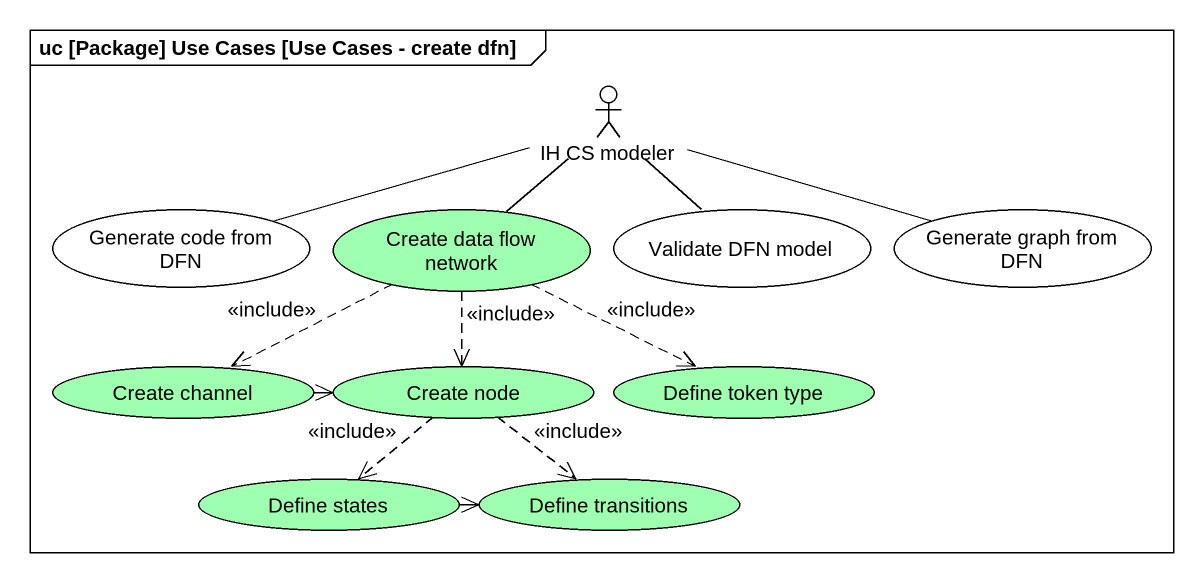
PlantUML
@startuml
mainframe uc [Package] Use Cases [Use Cases - create dfn]
actor "IH CS modeler" as IH_CS_modeler
usecase "Generate code from DFN" as Generate_code_from_DFN #FFFFFF
usecase "Create data flow network" as Create_data_flow_network #9EFFB0
usecase "Validate DFN model" as Validate_DFN_model #FFFFFF
usecase "Generate graph from DFN" as Generate_graph_from_DFN #FFFFFF
usecase "Create channel" as Create_channel #9EFFB0
usecase "Create node" as Create_node #9EFFB0
usecase "Define token type" as Define_token_type #9EFFB0
usecase "Define states" as Define_states #9EFFB0
usecase "Define transitions" as Define_transitions #9EFFB0
IH_CS_modeler -left- Generate_code_from_DFN
IH_CS_modeler -- Create_data_flow_network
IH_CS_modeler -- Validate_DFN_model
Create_data_flow_network .left.> Create_channel : <<include>>
Create_data_flow_network ..> Create_node : <<include>>
Create_data_flow_network .right.> Define_token_type : <<include>>
Generate_graph_from_DFN -left- IH_CS_modeler
Create_channel -right-> Create_node
Create_node ..> Define_states : <<include>>
Create_node ..> Define_transitions : <<include>>
Define_states -right-> Define_transitions
@enduml
